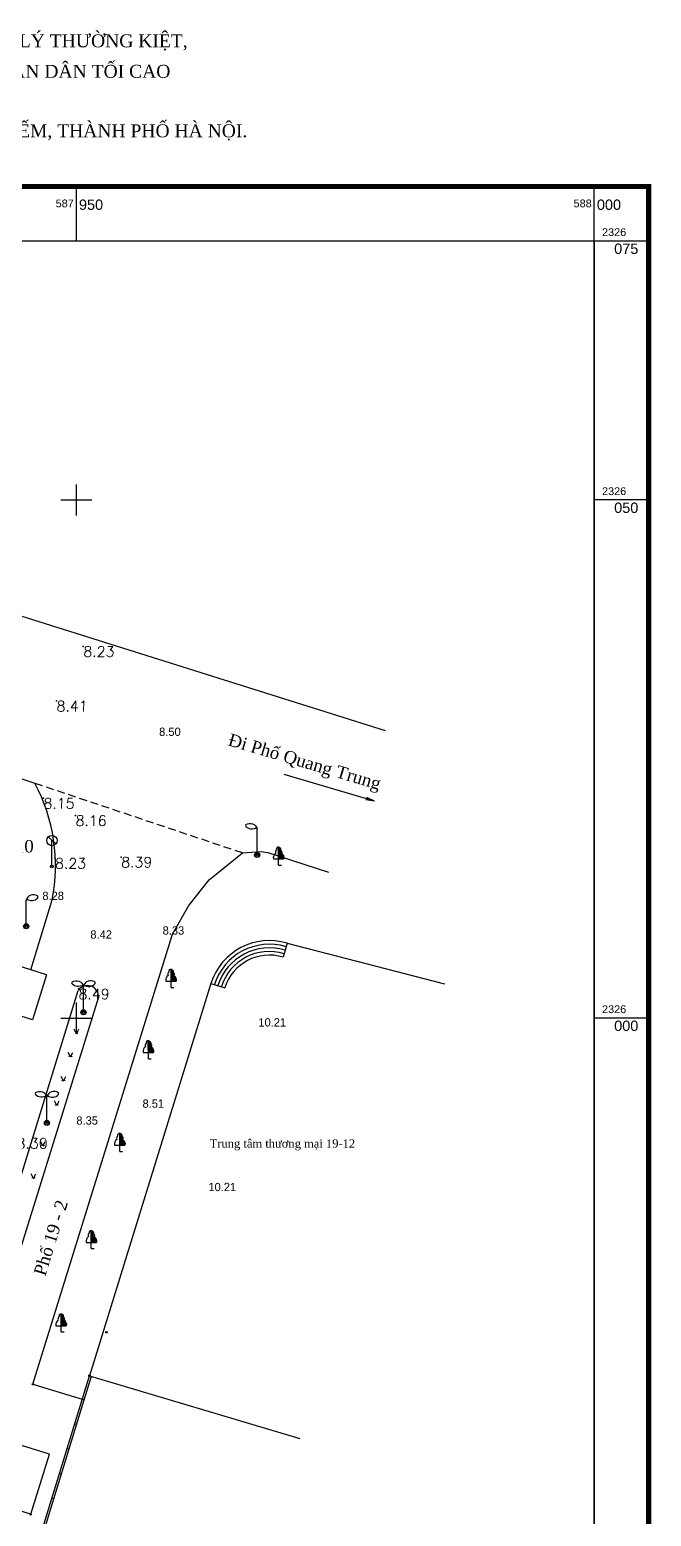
# Model space of a CAD drawing. Header units: inches. Extents: x 587740 to 588006, y 2325787 to 2326106.
# Drawn here: x 587945.5 to 588005.5, y 2325951.9 to 2326095.4 of the extents above; entities that cross this region are included whole.
import ezdxf
from ezdxf.enums import TextEntityAlignment as Align

# ---------------------------------------------------------------- set-up
doc = ezdxf.new("R2010")
doc.units = ezdxf.units.IN
doc.header["$MEASUREMENT"] = 0
doc.header["$PDSIZE"] = 0.1
doc.linetypes.add('DASHED', pattern=[1.13, 0.75, -0.38])
for name, color, linetype in [('DANCU', 6, 'Continuous'), ('diem', 8, 'Continuous'), ('DIEN_CHIEU_SANG', 242, 'Continuous'), ('Docao', 22, 'Continuous'), ('duongdien', 1, 'Continuous'), ('GIAOTHONG', 31, 'Continuous'), ('KHUNG', 7, 'Continuous'), ('KYHIEU', 2, 'Continuous'), ('KYHIEUCAY', 242, 'Continuous'), ('KYHIEUGT', 242, 'Continuous'), ('mocgioi', 2, 'Continuous'), ('NOI', 4, 'Continuous'), ('ranh gioi', 2, 'Continuous'), ('TIT', 7, 'Continuous'), ('VTRON', 1, 'Continuous')]:
    doc.layers.add(name, color=color, linetype=linetype)
doc.styles.add('L_B', font='ARIALN.TTF')
doc.styles.add('VN1', font='VSSW.shx')
doc.styles.add('VNARIAL', font='txt.shx')
doc.styles.add('VNH', font='')
doc.styles.add('VNKT', font='')
doc.styles.add('VNT', font='')
doc.styles.add('VNTIME', font='')
doc.styles.get('VNH').set_extended_font_data('.VnTimeH')
doc.styles.get('VNKT').set_extended_font_data('.VnArial')
doc.styles.get('VNT').set_extended_font_data('.VnTime')
doc.styles.get('VNTIME').set_extended_font_data('.VnTime')

# ---------------------------------------------------------------- blocks, each defined once
blk = doc.blocks.new('lightp')
at = {"layer": 'duongdien'}
for points in [[(1.1, 2.92, 0.523652), (0, 2.5, 0.549376)], [(0.05, 2.64, 0.420531), (1.11, 2.75, 0.572241)]]:
    blk.add_lwpolyline(points, format="xyb", dxfattribs=at)
blk.add_lwpolyline([(0, 0), (0, 2.5)], dxfattribs=at)
for radius in [0.25, 0.125]:
    blk.add_circle((0, 0), radius, dxfattribs=at)
blk.add_arc((0.95, 2.82), 0.178, 338.0896, 33.4085, dxfattribs=at)
blk = doc.blocks.new('BIENBAO')
at = {"layer": 'KYHIEU'}
for p, q in [((-0.36, 2.85), (0.39, 2.19)), ((0, 0), (0, 2.5))]:
    blk.add_line(p, q, dxfattribs=at)
for centre, radius in [((0, 2.5), 0.5), ((0, 0), 0.125)]:
    blk.add_circle(centre, radius, dxfattribs=at)
at = {"layer": 'KYHIEU', "style": 'L_B'}
blk.add_attdef('SORT', (0.48, 0), '', height=0.5, dxfattribs=at)
blk = doc.blocks.new('lightt')
at = {"layer": 'KYHIEU'}
for points in [[(-1.1, 2.92, -0.523652), (0, 2.5, -0.549376)], [(-0.05, 2.64, -0.420531), (-1.11, 2.75, -0.572241)]]:
    blk.add_lwpolyline(points, format="xyb", dxfattribs=at)
blk.add_lwpolyline([(0, 0), (0, 2.5)], dxfattribs=at)
for radius in [0.25, 0.125]:
    blk.add_circle((0, 0), radius, dxfattribs=at)
blk.add_arc((-0.95, 2.82), 0.178, 146.5915, 201.9104, dxfattribs=at)
blk = doc.blocks.new('tree')
at = {"layer": 'KYHIEU'}
for points in [[(0, 1.75, 0.497303), (-0.2, 1.49, 0.339551), (-0.28, 1.16, 0.289175), (-0.5, 0.6)], [(0, 1.75, -0.497303), (0.2, 1.49, -0.339551), (0.28, 1.16, -0.289175), (0.5, 0.6)]]:
    blk.add_lwpolyline(points, format="xyb", dxfattribs=at)
for points in [[(0, 0), (0, 1.75)], [(0.1, 0.6), (0.1, 1.72)], [(0.2, 0.6), (0.2, 1.49)], [(-0.5, 0.6), (0.5, 0.6)], [(0, 0), (0.28, 0)], [(0.3, 0.6), (0.3, 1.15)], [(0.4, 0.6), (0.4, 1.05)], [(0.5, 0.6), (0.5, 0.82)]]:
    blk.add_lwpolyline(points, dxfattribs=at)
blk = doc.blocks.new('LIGHT')
at = {"layer": 'KYHIEU'}
for points in [[(-1.1, 2.92, -0.523652), (0, 2.5, -0.549376)], [(1.1, 2.92, 0.523652), (0, 2.5, 0.549376)], [(-0.05, 2.64, -0.420531), (-1.11, 2.75, -0.572241)], [(0.05, 2.64, 0.420531), (1.11, 2.75, 0.572241)]]:
    blk.add_lwpolyline(points, format="xyb", dxfattribs=at)
blk.add_lwpolyline([(0, 0), (0, 2.5)], dxfattribs=at)
for radius in [0.25, 0.125]:
    blk.add_circle((0, 0), radius, dxfattribs=at)
for centre, start, end in [((-0.95, 2.82), 146.5915, 201.9104), ((0.95, 2.82), 338.0896, 33.4085)]:
    blk.add_arc(centre, 0.178, start, end, dxfattribs=at)
blk = doc.blocks.new('BON-HOA')
at = {"layer": 'KYHIEU'}
for q in [(-0.23, 0.44), (0.23, 0.44)]:
    blk.add_line((0, 0), q, dxfattribs=at)
for centre in [(-0.12, 0.03), (0.12, 0.03)]:
    blk.add_circle(centre, 0.01, dxfattribs=at)
blk = doc.blocks.new('1dasda')
at = {"layer": 'KHUNG'}
blk.add_line((587948.5, 2326050), (587951.5, 2326050), dxfattribs=at)

msp = doc.modelspace()

# ---------------------------------------------------------------- linework, layer by layer
at = {"layer": 'DANCU'}
for p, q in [((587970.36, 2326007.22), (587969.95, 2326005.88)), ((587970.36, 2326007.22), (587985.53, 2326003.29)), ((587945.59, 2326004.64), (587942.79, 2326005.55)), ((587947.12, 2326004.18), (587945.59, 2326004.64)), ((587947.12, 2326004.18), (587945.76, 2325999.81)), ((587962.99, 2326003.34), (587951.27, 2325965.48)), ((587962.99, 2326003.34), (587964.33, 2326002.92)), ((587945.76, 2325999.81), (587941.43, 2326001.17)), ((587946.76, 2325950.78), (587951.27, 2325965.48)), ((587951.27, 2325965.48), (587971.58, 2325959.43)), ((587947.41, 2325957.92), (587943.88, 2325959)), ((587945.6, 2325952.1), (587947.41, 2325957.92)), ((587945.6, 2325952.1), (587942.06, 2325953.18))]:
    msp.add_line(p, q, dxfattribs=at)
for radius in [5.91, 5.56, 5.21, 4.86, 4.51]:
    msp.add_arc((587968.63, 2326001.56), radius, 73.0518, 162.4225, dxfattribs=at)
at = {"layer": 'diem'}
for p in [(587950.67, 2326035.87, 8.23), (587948.08, 2326030.6, 8.41), (587946.82, 2326021.21, 8.15), (587949.92, 2326019.55, 8.16), (587947.93, 2326015.42, 8.23), (587954.32, 2326015.54, 8.38), (587950.2, 2326002.81, 8.49)]:
    msp.add_point(p, dxfattribs=at)
at = {"layer": 'GIAOTHONG'}
for p, q in [((587898.27, 2326053.41), (587979.81, 2326027.76)), ((587940.28, 2326024.53), (587946, 2326022.67)), ((587978.79, 2326020.94), (587970.06, 2326023.51)), ((587978.79, 2326020.94), (587977.96, 2326021.05)), ((587978.79, 2326020.94), (587978.03, 2326021.29)), ((587962.83, 2326013.33), (587966.04, 2326015.95)), ((587966.04, 2326015.95), (587967.83, 2326016.06)), ((587967.83, 2326016.06), (587968.47, 2326015.96)), ((587968.47, 2326015.96), (587974.33, 2326014.07)), ((587960.86, 2326010.87), (587962.83, 2326013.33)), ((587945.59, 2326004.64), (587947.68, 2326011.42)), ((587959.29, 2326008.09), (587960.86, 2326010.87)), ((587945.81, 2325964.66), (587959.29, 2326008.09)), ((587936.31, 2325957.75), (587950.19, 2326002.67)), ((587952.13, 2326002), (587938.18, 2325957.15)), ((587945.81, 2325964.66), (587950.57, 2325963.21))]:
    msp.add_line(p, q, dxfattribs=at)
at = {"layer": 'GIAOTHONG', "linetype": 'DASHED'}
msp.add_line((587946, 2326022.67), (587966.04, 2326015.95), dxfattribs=at)
at = {"layer": 'GIAOTHONG'}
for centre, radius, start, end in [((587931.1, 2326014.7), 16.89, 348.806, 28.1366), ((587951.07, 2326002.07), 1.06, 356.2074, 145.7209)]:
    msp.add_arc(centre, radius, start, end, dxfattribs=at)
at = {"layer": 'KHUNG'}
for p, q in [((587950, 2326075), (587950, 2326080.25)), ((588000, 2326075), (588000, 2326080.25)), ((587744.75, 2326075), (588005.25, 2326075)), ((588000, 2325819.75), (588000, 2326075)), ((587950, 2326048.5), (587950, 2326051.5)), ((588005.25, 2326050), (588000, 2326050)), ((587950, 2325998.5), (587950, 2326001.5)), ((587948.5, 2326000), (587951.5, 2326000)), ((588005.25, 2326000), (588000, 2326000))]:
    msp.add_line(p, q, dxfattribs=at)
at = {"layer": 'KHUNG', "const_width": 0.5}
msp.add_lwpolyline([(587744.75, 2325819.75), (587744.75, 2326080.25), (588005.25, 2326080.25), (588005.25, 2325819.75)], close=True, dxfattribs=at)
at = {"layer": 'KYHIEU', "color": 242}
for p, q in [((587950.76, 2325963.15), (587951.46, 2325965.42)), ((587923.75, 2325875.16), (587950.76, 2325963.15)), ((587950.76, 2325963.15), (587950.57, 2325963.21)), ((587949.84, 2325960.82), (587950.03, 2325960.76)), ((587949.11, 2325958.44), (587949.3, 2325958.38)), ((587948.38, 2325956.06), (587948.57, 2325956)), ((587947.64, 2325953.67), (587947.84, 2325953.61))]:
    msp.add_line(p, q, dxfattribs=at)
at = {"layer": 'NOI'}
msp.add_lwpolyline([(587750, 2326075), (588000, 2326075), (588000, 2325825), (587750, 2325825)], close=True, dxfattribs=at)
at = {"layer": 'VTRON'}
for centre in [(587952.91, 2325969.67), (587951.27, 2325965.48), (587945.81, 2325964.66), (587945.6, 2325952.1)]:
    msp.add_circle(centre, 0.07, dxfattribs=at)

# ---------------------------------------------------------------- block references
at = {"layer": 'DIEN_CHIEU_SANG'}
for name, p in [('lightt', (587967.46, 2326015.75)), ('LIGHT', (587950.69, 2326000.56)), ('LIGHT', (587947.16, 2325989.88))]:
    msp.add_blockref(name, p, dxfattribs=at)
at = {"layer": 'DIEN_CHIEU_SANG', "rotation": 0.07980511167396942}
msp.add_blockref('lightp', (587945.16, 2326008.86), dxfattribs=at)
at = {"layer": 'KYHIEUCAY', "rotation": 0.07980511167396942}
for p in [(587969.52, 2326014.75), (587959.14, 2326002.95), (587956.95, 2325996.07), (587954.19, 2325987.13), (587951.44, 2325977.74), (587948.53, 2325969.7)]:
    msp.add_blockref('tree', p, dxfattribs=at)
at = {"layer": 'KYHIEUCAY'}
for p in [(587950.01, 2325998.47), (587949.43, 2325996.24), (587948.77, 2325993.92), (587948.12, 2325991.57), (587946.76, 2325987.65), (587945.86, 2325984.52)]:
    msp.add_blockref('BON-HOA', p, dxfattribs=at)
at = {"layer": 'KYHIEUGT'}
msp.add_blockref('BIENBAO', (587947.64, 2326014.63), dxfattribs=at)
at = {"layer": 'ranh gioi'}
msp.add_blockref('1dasda', (0, 0), dxfattribs=at)

# ---------------------------------------------------------------- texts
at = {"layer": 'DANCU', "style": 'VNTIME'}
msp.add_text('Trung t©m th\xad¬ng m¹i 19-12', height=0.8, dxfattribs=at).set_placement((587962.87, 2325987.49))
at = {"layer": 'Docao', "style": 'VNARIAL', "oblique": 1}
for s, p in [('8.23', (587950.67, 2326035.87, 8.23)), ('8.41', (587948.08, 2326030.6, 8.41)), ('8.15', (587946.82, 2326021.21, 8.15)), ('8.16', (587949.92, 2326019.55, 8.16)), ('8.23', (587947.93, 2326015.42, 8.23)), ('8.39', (587954.32, 2326015.54, 8.38)), ('8.49', (587950.2, 2326002.81, 8.49)), ('8.30', (587944.22, 2325988.4, 8.3))]:
    msp.add_text(s, height=1, dxfattribs=at).set_placement(p, align=Align.TOP_LEFT)
at = {"layer": 'Docao', "style": 'VN1'}
for s, p in [('8.50', (587957.99, 2326027.23)), ('8.28', (587946.72, 2326011.39)), ('8.42', (587951.35, 2326007.66)), ('8.33', (587958.33, 2326008.05)), ('10.21', (587967.57, 2325999.18)), ('8.51', (587956.39, 2325991.34)), ('8.35', (587950, 2325989.71)), ('10.21', (587962.75, 2325983.29))]:
    msp.add_text(s, height=0.8, dxfattribs=at).set_placement(p)
at = {"layer": 'GIAOTHONG', "style": 'VNTIME'}
for s, rotation, p in [('§i Phè Quang Trung', 343.5213, (587964.56, 2326026.34)), ('Phè 19 - 2', 72.8607, (587947, 2325975.03))]:
    msp.add_text(s, height=1.2, rotation=rotation, dxfattribs=at).set_placement(p)
at = {"layer": 'KHUNG', "style": 'VNKT'}
for s, height, p in [('587', 0.75, (587949.75, 2326079)), ('588', 0.75, (587999.75, 2326079)), ('075', 1, (588004.25, 2326074.75)), ('050', 1, (588004.25, 2326049.75)), ('000', 1, (588004.25, 2325999.75))]:
    msp.add_text(s, height=height, dxfattribs=at).set_placement(p, align=Align.TOP_RIGHT)
for s, p in [('950', (587950.25, 2326079)), ('000', (588000.25, 2326079))]:
    msp.add_text(s, height=1, dxfattribs=at).set_placement(p, align=Align.TOP_LEFT)
for p in [(588000.75, 2326075.25), (588000.75, 2326050.25), (588000.75, 2326000.25)]:
    msp.add_text('2326', height=0.75, dxfattribs=at).set_placement(p, align=Align.BOTTOM_LEFT)
at = {"layer": 'mocgioi', "style": 'VNT'}
msp.add_text('10', height=1.2, dxfattribs=at).set_placement((587944.98, 2326015.62), align=Align.BOTTOM_CENTER)
at = {"layer": 'TIT', "style": 'VNH'}
for s, p in [('phôc vô lËp hå s¬ dù ¸n trïng tu, söa ch÷a trô së lµm viÖc tßa ¸n nh©n d©n tèi cao t¹i sè 48 Lý th\xadêng kiÖt, ', (587846.75, 2326093.69)), ('quËn hoµn kiÕm, thµnh phè hµ néi giai ®o¹n 2017-2020 vµ dù ¸n x©y dùng míi trô së tßa ¸n nh©n d©n tèi cao ', (587846.86, 2326090.75)), ('sè 48, sè 48a lý th\xadêng kiÖt vµ sè 43, sè 43B hai bµ tr\xadng, ph\xadêng trÇn h\xadng ®¹o, quËn hoµn kiÕm, thµnh phè hµ néi.', (587846.89, 2326085.01))]:
    msp.add_text(s, height=1.25, dxfattribs=at).set_placement(p)

doc.saveas('drawing.dxf')
